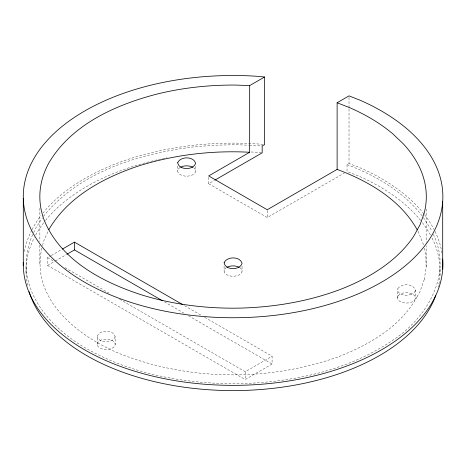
<?xml version="1.0" encoding="UTF-8"?>
<svg xmlns="http://www.w3.org/2000/svg" width="466" height="466" viewBox="0 0 466 466"><rect width="100%" height="100%" fill="white"/><g stroke="black" fill="none" stroke-linecap="round" stroke-linejoin="round"><path stroke-width="0.35" stroke-dasharray="2.33 1.75" d="M26.061 272.651C25.758 259.207 27.098 245.355 33.406 233.262M337.716 357.055C269.296 381.223 192.126 380.879 124.125 355.407C81.282 339.015 29.55 300.43 41.899 248.122M397.457 297.925L397.457 290.132L397.865 288.53M97.231 344.374L97.231 336.58C99.107 329.334 113.523 329.351 115.16 336.732L115.16 344.525A8.971 5.178 0 0 1 101.396 348.685A8.971 5.178 0 0 1 102.037 339.726A8.971 5.178 0 0 1 115.16 344.525M415.305 290.831L415.392 290.277L415.305 298.613M424.235 279.548L426.151 267.723L426.151 245.99M433.345 234.45C452.742 273.653 427.369 317.189 394.201 339.289C349.646 370.051 294.757 381.945 241.341 383.669C186.662 384.467 130.416 374.513 82.837 346.477C54.172 328.949 27.319 301.246 26.061 265.824M115.16 336.732C112.795 343.593 99.38 343.588 97.231 336.58M42.598 245.396L43.682 241.138L48.476 230.437M415.293 290.86L413.971 292.869L411.303 294.413M415.282 298.683L415.113 299.155A8.971 5.178 0 0 1 412.06 301.886L411.292 302.213A8.971 5.178 0 0 1 403.049 302.655L402.187 302.422A8.971 5.178 0 0 1 397.638 296.83L397.865 296.312M424.229 279.577L420.157 291.18L417.111 296.749M33.692 232.633L35.672 228.206L42.458 217.773M417.082 296.801C400.486 326.893 368.862 344.957 337.774 357.032M397.877 288.501C401.791 283.229 413.627 283.287 415.392 290.266M397.877 296.294L398.197 295.805M43.42 216.294C79.383 172.111 137.447 154.234 192.009 147.081L213.812 145.223L235.831 144.716L248.675 145.211M398.209 295.782L399.158 294.827A8.971 5.178 0 0 1 408.903 292.881A8.971 5.178 0 0 1 415.381 297.512L415.392 298.059M204.661 317.311L272.086 356.234L272.086 364.028L245.215 379.54L47.584 265.439L47.584 257.646L50.672 255.869M51.289 255.514L61.768 249.456M47.584 265.439L54.644 261.368M55.262 261.007L66.405 254.576M208.669 177.348L208.669 183.72L214.313 180.459M420.67 220.5A207.032 119.529 0 0 0 358.744 176.072L347.036 171.459L347.036 164.632L349.022 163.484L360.416 167.976A209.793 121.125 0 0 1 424.066 214.115M208.669 183.72L267.234 217.535L344.199 173.096M119.651 299.254L245.215 371.746L272.086 356.234M411.292 294.419C406.719 295.98 398.943 295.712 397.457 290.132M249.386 145.235L262.177 146.004M263.133 144.483L258.147 143.982A209.793 121.125 0 0 0 43.088 212.863M261.554 152.766L257.82 152.388A207.032 119.529 0 0 0 250.749 151.968M347.036 164.632C375.596 175.484 403.428 191.538 422.312 216.084M184.553 305.702L201.749 315.628M164.393 301.857L185.643 314.119M188.509 315.779L272.086 364.028M47.584 257.646L55.011 261.933M64.92 267.659L109.009 293.108M423.413 217.436L432.069 231.252M418.06 231.247L423.652 245.168M424.264 248.116L425.877 255.846L426.151 267.723M439.939 269.004L439.939 275.831M426.151 209.042L426.151 242.367M349.022 97.324L349.022 108.229M349.022 108.957L349.022 163.484M267.234 210.446L267.234 217.535M245.215 371.746L245.215 379.54M242.064 266.307L242.064 271.27M224.082 266.173L224.082 271.13M195.598 166.245L195.598 171.203M177.662 166.106L177.662 171.069M39.86 208.244L39.86 241.569M39.86 245.192L39.86 264.752M432.069 238.079A207.032 119.529 0 0 1 438.232 287.103M27.523 285.349A207.032 119.529 0 0 1 34.321 237.596M35.672 235.033A207.032 119.529 0 0 1 45.144 220.913M45.586 220.366A207.032 119.529 0 0 1 150.04 161.568M150.739 161.393A207.032 119.529 0 0 1 157.77 159.721M158.475 159.558A207.032 119.529 0 0 1 167.061 157.77M422.412 222.707A207.032 119.529 0 0 1 430.479 235.033M239.92 267.694A8.994 5.19 0 0 1 239.204 274.858A8.994 5.19 0 0 1 226.773 274.765A8.994 5.19 0 0 1 226.383 267.589M179.958 167.533A8.971 5.178 0 0 0 179.224 173.917A8.971 5.178 0 0 0 189.784 175.845L190.664 175.624A8.971 5.178 0 0 0 195.58 170.655L195.47 170.107A8.971 5.178 0 0 0 193.46 167.638M24.424 251.617A209.793 121.125 0 0 1 31.671 230.32M32.003 229.674A209.793 121.125 0 0 1 40.892 215.659M424.503 214.675A209.793 121.125 0 0 1 434.096 229.575M435.046 231.468A209.793 121.125 0 0 1 442.123 254.034"/><path stroke-width="0.7" d="M48.755 229.808L48.831 229.645C67.681 197.089 102.671 178.198 137.202 166.409C173.404 154.823 211.745 150.244 249.665 152.26L249.665 85.604L264.56 77.007L264.56 144.629L262.177 146.004L262.177 152.831L214.942 180.097M62.386 249.1L74.455 242.134L182.794 304.688M67.022 254.22L74.455 249.927L162.518 300.774M249.665 152.26L208.669 175.927L267.234 209.741L337.122 169.391C368.711 181.21 400.445 199.71 417.32 230.012M337.122 169.391L337.122 102.741L349.022 95.868L360.416 100.359A209.793 121.125 0 0 1 346.71 298.432A209.793 121.125 0 0 1 28.63 223.797A209.793 121.125 0 0 1 258.147 76.36L264.56 77.007M249.665 85.604L235.645 85.068A193.233 111.56 0 0 0 155.58 94.423C114.438 105.357 71.275 124.853 48.831 162.989A193.233 111.56 0 0 0 44.771 221.647C61.891 260.867 102.87 282.402 141.705 294.92A193.233 111.56 0 0 0 240.788 308.09C273.758 307.146 306.698 301.706 337.739 290.394A193.233 111.56 0 0 0 413.959 235.854L420.157 224.536L424.235 212.892A193.233 111.56 0 0 0 403.335 143.866L392.657 133.713A193.233 111.56 0 0 0 350.368 107.961L337.122 102.741M442.7 201.452L442.7 269.068M74.455 242.134L74.455 249.927M23.3 198.231L23.3 265.847M435.64 295.753A207.032 119.529 0 0 1 229.447 390.572A207.032 119.529 0 0 1 29.137 291.64M227.064 267.199A8.994 5.19 0 0 1 239.262 267.292M180.633 167.143A8.971 5.178 0 0 1 192.802 167.236M442.677 259.038A209.793 121.125 0 0 1 235.872 385.347A209.793 121.125 0 0 1 23.312 262.265M177.697 162.721C178.862 170.329 193.326 170.41 195.598 163.409C193.908 156.145 180.4 156.133 177.697 162.721M224.117 262.783C225.288 270.414 239.786 270.496 242.064 263.476C240.34 256.201 226.849 256.172 224.117 262.783"/></g></svg>
